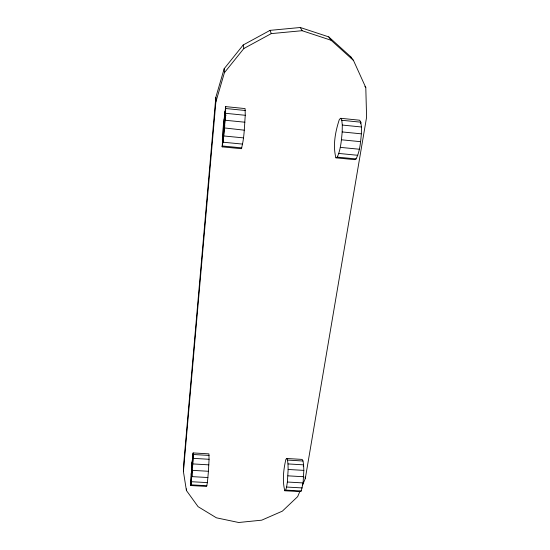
<?xml version="1.0" encoding="UTF-8"?>
<svg xmlns="http://www.w3.org/2000/svg" width="550" height="550" viewBox="0 0 550 550"><rect width="100%" height="100%" fill="white"/><g stroke="black" fill="none" stroke-linecap="round" stroke-linejoin="round"><path stroke-width="0.82" d="M209.062 459.284L208.904 453.867L193.153 452.932L191.586 468.084L190.761 485.54L206.587 486.42L207.398 482.611L208.436 471.274L209.062 459.284L193.091 458.342L193.153 452.932M361.377 133.843L361.433 126.981L360.821 122.196L359.638 120.216L340.766 118.298L339.384 119.377C335.369 131.464 332.668 145.379 335.913 157.836L354.564 159.644L356.077 158.922C359.968 151.195 360.559 142.326 361.377 133.843L342.189 131.931L342.299 125.056L341.798 120.271L340.766 118.298M192.266 470.099L190.761 485.54M190.712 483.752L192.06 462.041M245.272 115.287L245.073 108.584L225.665 106.618L223.348 125.558L222.193 146.857L241.367 148.706C244.434 138.002 244.337 126.397 245.272 115.287L225.589 113.307L225.665 106.618L224.386 127.93L222.193 146.857L223.788 135.96L225.589 113.307L225.225 116.27M303.827 470.374L303.098 482.921L301.256 490.971L300.266 491.624L284.797 490.758C282.219 480.618 283.532 469.487 285.876 459.36L286.756 458.494L302.156 459.415L303.009 461.003L303.6 464.846L303.827 470.374L288.145 469.466L287.994 463.925L287.506 460.082L286.756 458.494M209.083 455.434L193.215 454.493L192.603 465.073L193.091 458.342M284.797 490.758L285.684 490.105L286.591 487.046L287.389 482.027L288.145 469.466M225.287 110.997L223.465 125.833L222.564 142.567M299.991 491.123L297.667 496.623L282.363 511.149L261.731 520.169L238.686 522.5L216.425 517.818L198.083 506.674L186.416 490.504L186.484 488.895M186.416 490.504L183.411 471.556L183.872 462.089L215.806 97.391L224.187 68.695L243.224 44.963L270.071 30.353L300.286 27.5L328.728 36.877L350.673 56.698L353.478 60.431L365.798 87.608L366.589 117.26L305.298 478.534L302.314 485.616M223.272 138.868L223.094 142.203L242.605 144.1M224.723 111.863L224.551 115.067L226.084 115.218M191.881 475.001L190.994 484.839L206.924 485.726M192.039 463.561L192.913 453.839M207.928 477.531L191.854 476.616L192.782 463.918L208.835 464.853M183.411 471.556L215.875 101.894L215.806 97.391M335.913 157.836L337.26 157.108C340.814 149.236 341.385 140.422 342.189 131.931M222.31 139.886L222.647 137.122M191.159 474.306L191.331 473.22M360.491 123.75L360.821 122.196L341.798 120.271M303.256 466.386L303.6 464.846L287.994 463.925M192.706 457.126L192.899 456.424L192.947 457.676M215.875 101.894L224.421 72.676L224.187 68.695M191.201 481.442L191.022 482.013L190.981 480.631M224.421 72.676L243.856 48.51L271.26 33.612L302.101 30.704L331.107 40.253L353.478 60.431M287.389 482.027L303.098 482.921M191.379 481.711L207.398 482.611M286.591 487.046L302.252 487.926M285.684 490.105L301.256 490.971M192.349 470.353L208.436 471.274M287.932 475.839L303.648 476.74L303.119 476.465M287.506 460.082L303.009 461.003M338.793 153.443L357.768 155.292M222.53 146.011L241.876 147.881M337.26 157.108L356.077 158.922M224.984 125.984L223.348 125.558M244.241 130.178L224.386 127.93M341.474 139.789L360.649 141.687M223.788 135.96L243.437 137.885M340.278 147.366L359.377 149.236M342.299 125.056L361.433 126.981M224.015 119.955L225.541 120.106M225.149 120.244L244.887 122.217M225.775 108.522L245.341 110.502M364.939 86.405L365.798 87.608M328.728 36.877L331.107 40.253M300.286 27.5L302.101 30.704M350.673 56.698L351.368 58.224M270.071 30.353L271.26 33.612M243.224 44.963L243.856 48.51M305.058 476.967L305.298 478.534"/></g></svg>
